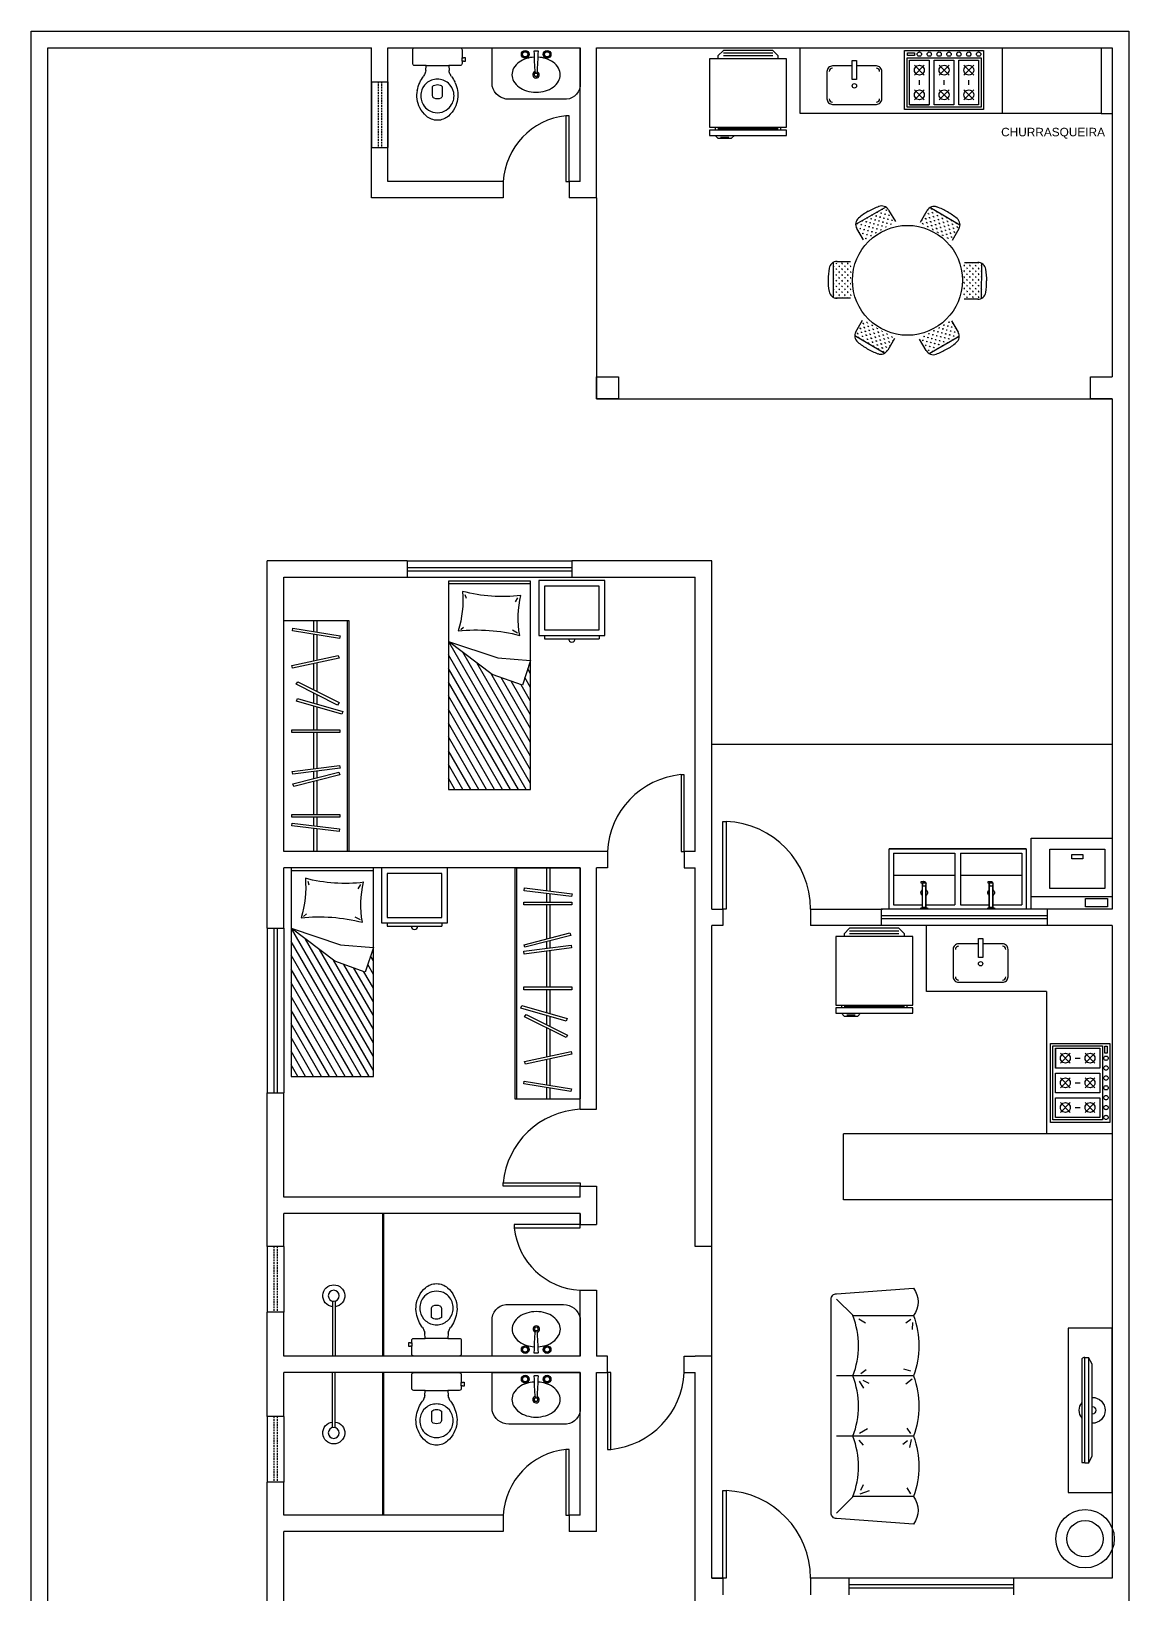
# Model space of a CAD drawing. Header units: metres. Extents: x 5374 to 19439, y 1840 to 7214.
# Drawn here: x 18439 to 19439, y 5789 to 7214 of the extents above; entities that cross this region are included whole.
import ezdxf

# ---------------------------------------------------------------- set-up
doc = ezdxf.new("R2010")
doc.units = ezdxf.units.M
doc.linetypes.add('HIDDEN2', pattern=[4.7625, 3.175, -1.5875])
for name, color, linetype in [('01', 1, 'Continuous'), ('02', 2, 'Continuous'), ('03', 3, 'Continuous'), ('05', 5, 'Continuous'), ('06', 6, 'Continuous'), ('Block1', 1, 'Continuous'), ('Block2', 2, 'Continuous')]:
    doc.layers.add(name, color=color, linetype=linetype)
doc.styles.get("Standard").update_dxf_attribs({"font": 'arial.ttf'})

# ---------------------------------------------------------------- blocks, each defined once
blk = doc.blocks.new('Geladeira001')
for p, q in [((-27.5, -8), (-22.5, -3)), ((-27.5, -8), (-27.5, -10.5)), ((22.5, -3), (-22.5, -3)), ((22.5, -5.5), (-22.5, -5.5)), ((22.5, -8), (-22.5, -8)), ((27.5, -8), (22.5, -3)), ((27.5, -10.5), (27.5, -8)), ((-30, -73), (-30, -75.5)), ((-30, -80.5), (-27.5, -83)), ((-27.5, -74.2), (27.5, -74.2)), ((-27.5, -83), (-15, -83)), ((-25, -81.9), (-17.5, -81.9)), ((-15, -83), (-12.5, -80.5)), ((-12.5, -80.5), (-12.5, -80.5)), ((30, -75.5), (30, -73))]:
    blk.add_line(p, q)
for points in [[(-35, -73), (35, -73), (35, -10.5), (-35, -10.5)], [(-35, -80.5), (35, -80.5), (35, -75.5), (-35, -75.5)]]:
    blk.add_lwpolyline(points, close=True)
blk = doc.blocks.new('ertey')
at = {"color": 8, "linetype": 'Continuous'}
blk.add_line((2135.439, 1746.929), (2135.439, 1746.963), dxfattribs=at)
blk.add_lwpolyline([(2135.376, 1746.997), (2135.439, 1746.963), (2134.473, 1746.963), (2134.537, 1746.997)], close=True, dxfattribs=at)
blk.add_lwpolyline([(2134.473, 1746.963), (2134.473, 1746.929), (2135.439, 1746.929, -0.115238), (2135.426, 1746.903), (2134.481, 1746.903), (2134.481, 1746.929)], format="xyb", dxfattribs=at)
at = {"color": 8}
for radius, start, end in [(0.118, 0, 180), (0.0339, 0, 180), (0.118, 233.1486, 306.8514)]:
    blk.add_arc((2134.956, 1746.997), radius, start, end, dxfattribs=at)
blk = doc.blocks.new('6Bocas003')
for p, q in [((5.5, -37.5), (5.5, 37.5)), ((5.5, 37.5), (55.5, 37.5)), ((55.5, 37.5), (55.5, -37.5)), ((13, 30), (23, 20)), ((13, 20), (23, 30)), ((28, 25), (33, 25)), ((38, 30), (48, 20)), ((38, 20), (48, 30)), ((13, 5), (23, -5)), ((13, -5), (23, 5)), ((28, 0), (33, 0)), ((38, 5), (48, -5)), ((38, -5), (48, 5)), ((13, -20), (23, -30)), ((13, -30), (23, -20)), ((28, -25), (33, -25)), ((38, -20), (48, -30)), ((38, -30), (48, -20)), ((55.5, -37.5), (5.5, -37.5))]:
    blk.add_line(p, q)
for points in [[(3, -40), (3, 40), (63, 40), (63, -40), (3, -40)], [(8, 15), (8, 35), (53, 35), (53, 15)], [(8, 15), (8, 35), (53, 35), (53, 15), (8, 15)], [(8, 35), (8, 15), (8, 15), (8, 35), (8, 35)], [(57.9, 30.1), (57.9, 37.1), (60.4, 37.1), (60.4, 30.1), (57.9, 30.1)], [(18, 30), (19.3, 29.8), (20.5, 29.3), (21.5, 28.5), (22.3, 27.5), (22.8, 26.3), (23, 25), (22.8, 23.7), (22.3, 22.5), (21.5, 21.5), (20.5, 20.7), (19.3, 20.2), (18, 20), (16.7, 20.2), (15.5, 20.7), (14.5, 21.5), (13.7, 22.5), (13.2, 23.7), (13, 25), (13.2, 26.3), (13.7, 27.5), (14.5, 28.5), (15.5, 29.3), (16.7, 29.8), (18, 30)], [(43, 30), (44.3, 29.8), (45.5, 29.3), (46.5, 28.5), (47.3, 27.5), (47.8, 26.3), (48, 25), (47.8, 23.7), (47.3, 22.5), (46.5, 21.5), (45.5, 20.7), (44.3, 20.2), (43, 20), (41.7, 20.2), (40.5, 20.7), (39.5, 21.5), (38.7, 22.5), (38.2, 23.7), (38, 25), (38.2, 26.3), (38.7, 27.5), (39.5, 28.5), (40.5, 29.3), (41.7, 29.8), (43, 30)], [(59.2, 27.2), (59.8, 27.1), (60.3, 26.9), (60.7, 26.6), (61.1, 26.1), (61.3, 25.6), (61.4, 25), (61.3, 24.4), (61.1, 23.9), (60.7, 23.4), (60.3, 23.1), (59.8, 22.9), (59.2, 22.8), (58.6, 22.9), (58.1, 23.1), (57.6, 23.4), (57.3, 23.9), (57.1, 24.4), (57, 25), (57.1, 25.6), (57.3, 26.1), (57.6, 26.6), (58.1, 26.9), (58.6, 27.1), (59.2, 27.2)], [(59.2, 17.2), (59.8, 17.1), (60.3, 16.9), (60.7, 16.6), (61.1, 16.1), (61.3, 15.6), (61.4, 15), (61.3, 14.4), (61.1, 13.9), (60.7, 13.4), (60.3, 13.1), (59.8, 12.9), (59.2, 12.8), (58.6, 12.9), (58.1, 13.1), (57.6, 13.4), (57.3, 13.9), (57.1, 14.4), (57, 15), (57.1, 15.6), (57.3, 16.1), (57.6, 16.6), (58.1, 16.9), (58.6, 17.1), (59.2, 17.2)], [(8, -10), (8, 10)], [(8, -10), (8, 10), (53, 10), (53, -10), (8, -10)], [(18, 5), (19.3, 4.8), (20.5, 4.3), (21.5, 3.5), (22.3, 2.5), (22.8, 1.3), (23, 0), (22.8, -1.3), (22.3, -2.5), (21.5, -3.5), (20.5, -4.3), (19.3, -4.8), (18, -5), (16.7, -4.8), (15.5, -4.3), (14.5, -3.5), (13.7, -2.5), (13.2, -1.3), (13, 0), (13.2, 1.3), (13.7, 2.5), (14.5, 3.5), (15.5, 4.3), (16.7, 4.8), (18, 5)], [(43, 5), (44.3, 4.8), (45.5, 4.3), (46.5, 3.5), (47.3, 2.5), (47.8, 1.3), (48, 0), (47.8, -1.3), (47.3, -2.5), (46.5, -3.5), (45.5, -4.3), (44.3, -4.8), (43, -5), (41.7, -4.8), (40.5, -4.3), (39.5, -3.5), (38.7, -2.5), (38.2, -1.3), (38, 0), (38.2, 1.3), (38.7, 2.5), (39.5, 3.5), (40.5, 4.3), (41.7, 4.8), (43, 5)], [(53, 10), (53, -10)], [(59.2, 7.2), (59.8, 7.1), (60.3, 6.9), (60.7, 6.6), (61.1, 6.1), (61.3, 5.6), (61.4, 5), (61.3, 4.4), (61.1, 3.9), (60.7, 3.4), (60.3, 3.1), (59.8, 2.9), (59.2, 2.8), (58.6, 2.9), (58.1, 3.1), (57.6, 3.4), (57.3, 3.9), (57.1, 4.4), (57, 5), (57.1, 5.6), (57.3, 6.1), (57.6, 6.6), (58.1, 6.9), (58.6, 7.1), (59.2, 7.2)], [(53, -15), (53, -35), (8, -35)], [(8, -35), (8, -15), (53, -15), (53, -35), (8, -35)], [(8, -35), (8, -15)], [(59.2, -2.8), (59.8, -2.9), (60.3, -3.1), (60.7, -3.4), (61.1, -3.9), (61.3, -4.4), (61.4, -5), (61.3, -5.6), (61.1, -6.1), (60.7, -6.6), (60.3, -6.9), (59.8, -7.1), (59.2, -7.2), (58.6, -7.1), (58.1, -6.9), (57.6, -6.6), (57.3, -6.1), (57.1, -5.6), (57, -5), (57.1, -4.4), (57.3, -3.9), (57.6, -3.4), (58.1, -3.1), (58.6, -2.9), (59.2, -2.8)], [(59.2, -12.8), (59.8, -12.9), (60.3, -13.1), (60.7, -13.4), (61.1, -13.9), (61.3, -14.4), (61.4, -15), (61.3, -15.6), (61.1, -16.1), (60.7, -16.6), (60.3, -16.9), (59.8, -17.1), (59.2, -17.2), (58.6, -17.1), (58.1, -16.9), (57.6, -16.6), (57.3, -16.1), (57.1, -15.6), (57, -15), (57.1, -14.4), (57.3, -13.9), (57.6, -13.4), (58.1, -13.1), (58.6, -12.9), (59.2, -12.8)], [(18, -20), (19.3, -20.2), (20.5, -20.7), (21.5, -21.5), (22.3, -22.5), (22.8, -23.7), (23, -25), (22.8, -26.3), (22.3, -27.5), (21.5, -28.5), (20.5, -29.3), (19.3, -29.8), (18, -30), (16.7, -29.8), (15.5, -29.3), (14.5, -28.5), (13.7, -27.5), (13.2, -26.3), (13, -25), (13.2, -23.7), (13.7, -22.5), (14.5, -21.5), (15.5, -20.7), (16.7, -20.2), (18, -20)], [(43, -20), (44.3, -20.2), (45.5, -20.7), (46.5, -21.5), (47.3, -22.5), (47.8, -23.7), (48, -25), (47.8, -26.3), (47.3, -27.5), (46.5, -28.5), (45.5, -29.3), (44.3, -29.8), (43, -30), (41.7, -29.8), (40.5, -29.3), (39.5, -28.5), (38.7, -27.5), (38.2, -26.3), (38, -25), (38.2, -23.7), (38.7, -22.5), (39.5, -21.5), (40.5, -20.7), (41.7, -20.2), (43, -20)], [(59.2, -22.8), (59.8, -22.9), (60.3, -23.1), (60.7, -23.4), (61.1, -23.9), (61.3, -24.4), (61.4, -25), (61.3, -25.6), (61.1, -26.1), (60.7, -26.6), (60.3, -26.9), (59.8, -27.1), (59.2, -27.2), (58.6, -27.1), (58.1, -26.9), (57.6, -26.6), (57.3, -26.1), (57.1, -25.6), (57, -25), (57.1, -24.4), (57.3, -23.9), (57.6, -23.4), (58.1, -23.1), (58.6, -22.9), (59.2, -22.8)], [(59.2, -32.8), (59.8, -32.9), (60.3, -33.1), (60.7, -33.4), (61.1, -33.9), (61.3, -34.4), (61.4, -35), (61.3, -35.6), (61.1, -36.1), (60.7, -36.6), (60.3, -36.9), (59.8, -37.1), (59.2, -37.2), (58.6, -37.1), (58.1, -36.9), (57.6, -36.6), (57.3, -36.1), (57.1, -35.6), (57, -35), (57.1, -34.4), (57.3, -33.9), (57.6, -33.4), (58.1, -33.1), (58.6, -32.9), (59.2, -32.8)]]:
    blk.add_lwpolyline(points)
blk = doc.blocks.new('Pia005')
blk.add_lwpolyline([(2, 8), (20, 8, 0.414214), (25, 13), (25, 38, 0.414214), (20, 43), (-20, 43, 0.414214), (-25, 38), (-25, 13, 0.414214), (-20, 8), (-2, 8)], format="xyb")
blk.add_lwpolyline([(-2, 20.4), (2, 20.4), (2, 3), (-2, 3)], close=True)
blk.add_circle((0, 26.1), 1.98)
for centre, start, end in [((-20, 38), 90, 180), ((20, 38), 0, 90), ((-20, 13), 180, 270), ((20, 13), 270, 360)]:
    blk.add_arc(centre, 3, start, end)
blk = doc.blocks.new('Solt002')
for p, q in [((-37.5, -5.5), (37.5, -5.5)), ((-25.6, -18.1), (-23.3, -22)), ((22.4, -15.1), (21.2, -18.4)), ((-25.6, -50.3), (-20.9, -47.7)), ((26.1, -47.1), (23.6, -44.9)), ((-37.5, -187.5), (37.1, -58.3)), ((-37.5, -175), (24.3, -67.9)), ((-33.5, -193), (37.5, -70.1)), ((37.5, -58), (-7.5, -73)), ((-2.5, -88), (37.5, -58)), ((-7.5, -73), (-37.5, -75.5)), ((-37.5, -75.5), (-30, -98)), ((-37.5, -162.5), (11.6, -77.4)), ((-37.5, -87.5), (-35, -83.1)), ((-26.3, -193), (37.5, -82.6)), ((-37.5, -150), (-1.1, -87)), ((-37.5, -137.5), (-10.6, -91)), ((-37.5, -100), (-32.3, -91)), ((-37.5, -125), (-19.8, -94.3)), ((-37.5, -112.5), (-28.9, -97.6)), ((-30, -98), (-2.5, -88)), ((-19, -193), (37.5, -95.1)), ((-11.8, -193), (37.5, -107.6)), ((-4.6, -193), (37.5, -120.1)), ((2.6, -193), (37.5, -132.6)), ((9.8, -193), (37.5, -145.1)), ((17, -193), (37.5, -157.6)), ((24.3, -193), (37.5, -170.1)), ((31.5, -193), (37.5, -182.6))]:
    blk.add_line(p, q)
blk.add_lwpolyline([(-37.5, -3), (37.5, -3), (37.5, -193), (-37.5, -193)], close=True)
for centre, radius, start, end in [((-11.4, 121.9), 139, 262.8713, 284.9673), ((122.8, -19.7), 98.6, 175.7601, 196.9065), ((-114.1, -36.9), 88, 349.8034, 13.737), ((12.1, -208), 160.5, 84.1554, 104.3055)]:
    blk.add_arc(centre, radius, start, end)
blk = doc.blocks.new('Criado006')
for p, q in [((-30, 53), (-30, 3)), ((30, 53), (-30, 53)), ((-25, 53), (-25, 56)), ((25, 56), (-25, 56)), ((25, 48), (-25, 48)), ((-25, 48), (-25, 8)), ((25, 53), (25, 56)), ((25, 8), (25, 48)), ((30, 3), (30, 53)), ((-30, 3), (30, 3)), ((-25, 8), (25, 8))]:
    blk.add_line(p, q)
blk.add_arc((0, 56), 3, 0, 180)
blk = doc.blocks.new('Lavatorio008')
blk.add_lwpolyline([(-1.9, -8.6, 0.05843), (-8.8, -9.8, 0.084248), (-15.6, -13.2, 0.106469), (-20.5, -18.7, 0.130159), (-22.1, -24.6, 0.130159), (-20.5, -30.4, 0.106469), (-15.6, -35.9, 0.084248), (-8.8, -39.3, 0.073281), (-0.1, -40.6, 0.073281), (8.6, -39.3, 0.084248), (15.5, -35.9, 0.106469), (20.4, -30.4, 0.130159), (21.9, -24.6, 0.130159), (20.4, -18.7, 0.106469), (15.5, -13.2, 0.084248), (8.6, -9.8, 0.057106), (1.9, -8.6)], format="xyb")
blk.add_lwpolyline([(-1, -22.8, 0.389688), (-0.8, -23), (0, -23), (0.8, -23, 0.389688), (1, -22.8, 0.017234), (2, -3.2, 0.418769), (1.8, -3), (0, -3), (-1.8, -3, 0.418769), (-2, -3.2, 0.017234)], format="xyb", close=True)
for centre, radius in [((-10, -6), 3.5), ((-10, -6), 2.5), ((-10, -6), 2.4), ((10, -6), 3.5), ((10, -6), 2.5), ((10, -6), 2.4)]:
    blk.add_circle(centre, radius)
for radius, start, end in [(3, 109.9848, 66.8451), (1.75, 116.7599, 62.2389)]:
    blk.add_arc((-0.1, -24.6), radius, start, end)
blk = doc.blocks.new('Vaso003c')
for p, q in [((3, 20.7), (3, -20.7)), ((12.1, 22.5), (4.8, 22.5)), ((15.1, 22.5), (12.1, 22.5)), ((17.4, 22.5), (15.1, 22.5)), ((19.2, 10.3), (19.2, 20.7)), ((23.8, 10.6), (19.2, 10.3)), ((19.2, -20.7), (19.2, -10.3)), ((19.2, -10.3), (23.8, -10.6)), ((4.8, -22.5), (12.1, -22.5)), ((12.1, -23.7), (11.8, -23.7)), ((11.8, -23.7), (11.8, -25.2)), ((11.8, -25.2), (13.6, -25.2)), ((12.1, -22.5), (12.1, -23.7)), ((13.6, -25.2), (15.4, -25.2)), ((15.1, -23.7), (15.1, -22.5)), ((15.1, -22.5), (17.4, -22.5)), ((15.4, -23.7), (15.1, -23.7)), ((15.4, -25.2), (15.4, -23.7))]:
    blk.add_line(p, q)
for points in [[(31.6, 0, -0.18052), (35.3, 10, -0.167158), (43.8, 14.9, -0.1), (49.8, 14.9, -0.096291), (54.8, 13, -0.13332), (59.8, 8.1, -0.150886), (62.2, 0, -0.150886), (59.8, -8.1, -0.13332), (54.8, -13, -0.096291), (49.8, -14.9, -0.1), (43.8, -14.9, -0.167158), (35.3, -10, -0.18052)], [(49, 3, 0.276984), (46.8, 4.4), (38.3, 4.4, 0.393258), (38.3, -4.5), (46.8, -4.5, 0.276984), (49, -3, 0.2)]]:
    blk.add_lwpolyline(points, format="xyb", close=True)
for points in [[(19.2, 10.3), (19.2, 0), (19.2, -10.3)], [(15.1, -22.5), (12.1, -22.5)]]:
    blk.add_lwpolyline(points)
for centre, radius, start, end in [((4.8, 20.7), 1.79, 89.5929, 180.3396), ((17.4, 20.7), 1.82, 0.5732, 92.5231), ((45.6, -8.5), 26.9, 113.7212, 127.9102), ((46.4, -8.5), 27.2, 99.682, 115.2124), ((46.4, -4.6), 23.3, 81.5468, 101.3173), ((46.4, -6.1), 24.8, 62.5846, 82.0561), ((46.7, -5.9), 24.5, 40.581, 63.0371), ((20.1, 31.8), 21.5, 279.9541, 285.4067), ((20.9, 25.4), 15.1, 288.9102, 302.8225), ((53.9, 0), 15.2, 0.1765, 41.4371), ((20.1, -31.8), 21.5, 74.5933, 80.0459), ((20.9, -25.4), 15.1, 57.1775, 71.0898), ((45.6, 8.5), 26.9, 232.0898, 246.2788), ((46.7, 5.9), 24.5, 296.9629, 319.419), ((53.9, 0), 15.2, 318.5629, 359.8235), ((4.8, -20.7), 1.79, 179.6604, 270.4071), ((17.4, -20.7), 1.82, 267.4769, 359.4268), ((46.4, 8.5), 27.2, 244.7876, 260.318), ((46.4, 4.6), 23.3, 258.6827, 278.4532), ((46.4, 6.1), 24.8, 277.9439, 297.4154)]:
    blk.add_arc(centre, radius, start, end)
blk = doc.blocks.new('Armario015')
for p, q in [((125, 59.5), (-119.6, 59.5)), ((-119.6, 0), (-119.6, 59.5)), ((125, 0), (125, 59.5)), ((-108.3, 32), (-119.6, 32)), ((-107.7, 29), (-119.6, 29)), ((-107.7, 29), (-119.6, 29)), ((-77.3, 32), (-105.3, 32)), ((-77.3, 32), (-105.3, 32)), ((-78, 29), (-104.7, 29)), ((-78, 29), (-104.7, 29)), ((-44.6, 29), (-75, 29)), ((-46.3, 32), (-74.2, 32)), ((-32.3, 32), (-42.9, 32)), ((-31.3, 29), (-41.1, 29)), ((-4.1, 32), (-29.2, 32)), ((-4.1, 29), (-28.2, 29)), ((37.3, 32), (-1.1, 32)), ((36.9, 29), (-1.1, 29)), ((46.7, 29), (39.8, 29)), ((47.6, 32), (40.3, 32)), ((85.8, 29), (49.8, 29)), ((85.8, 32), (50.7, 32)), ((97.6, 32), (88.7, 32)), ((98, 29), (88.7, 29)), ((125, 32), (100.6, 32)), ((125, 29), (101, 29)), ((125, 1.5), (-119.6, 1.5)), ((125, 0), (-119.6, 0))]:
    blk.add_line(p, q)
for points in [[(-103.8, 8.2), (-100.9, 8.7), (-109, 51.6), (-111.9, 51.1)], [(-82.8, 9.8), (-80, 9), (-69.4, 51.4), (-72.3, 52.1)], [(-32.9, 9), (-30.3, 10.5), (-52.3, 48.1), (-54.8, 46.7)], [(-23.5, 5.6), (-20.7, 6.5), (-34.5, 47.9), (-37.3, 46.9)], [(-4.1, 8.3), (-1.1, 8.3), (-1.1, 52), (-4.1, 52)], [(33.8, 8.6), (36.8, 8.2), (43.1, 51.3), (40.2, 51.7)], [(40.9, 9.3), (43.7, 8.5), (56.2, 50.3), (53.4, 51.1)], [(85.8, 8.3), (88.7, 8.3), (88.7, 52), (85.8, 52)], [(100.9, 8.6), (103.8, 9), (97.7, 52.2), (94.8, 51.8)]]:
    blk.add_lwpolyline(points, close=True)
blk = doc.blocks.new('Chuveiro003')
for p, q in [((50.2, 1.2), (0, 1.2)), ((50.2, -1.2), (0, -1.2))]:
    blk.add_line(p, q)
blk.add_circle((55, 0), 5)
blk.add_arc((55, 0), 10, 187.1808, 172.8192)
blk = doc.blocks.new('Tanque004c')
for p, q in [((4, 32.2), (4, 58.5)), ((51, 58.5), (4, 58.5)), ((31, 2.5), (31, 58.5)), ((51, 2.5), (51, 58.5)), ((0, 34.2), (0.5, 34.2)), ((0, 34.2), (0, 26.8)), ((0.5, 34.2), (0.5, 26.8)), ((1.3, 32.2), (23.7, 32.2)), ((1.3, 28.8), (23.7, 28.8)), ((1.5, 32), (21, 32)), ((1.5, 32), (1.5, 29)), ((1.5, 29), (21, 29)), ((4, 2.5), (4, 28.8)), ((21, 31.8), (21, 29.2)), ((21.2, 32), (23.8, 32.2)), ((23.8, 28.8), (21.2, 29)), ((24, 27.4), (23.5, 28.8)), ((23.9, 29), (23.9, 32)), ((25, 31.2), (23.9, 31.7)), ((25.1, 29.7), (23.9, 29.3)), ((24.9, 29.7), (25, 27.4)), ((0, 26.8), (0.5, 26.8)), ((25, 27.4), (24, 27.4)), ((51, 2.5), (4, 2.5)), ((4, -28.8), (4, -2.5)), ((51, -2.5), (4, -2.5)), ((31, -58.5), (31, -2.5)), ((51, -58.5), (51, -2.5)), ((0, -26.8), (0.5, -26.8)), ((0, -26.8), (0, -34.2)), ((0.5, -26.8), (0.5, -34.2)), ((0, -30), (0, -33.6)), ((0, -34.2), (0.5, -34.2)), ((1.3, -28.8), (23.7, -28.8)), ((1.3, -32.2), (23.7, -32.2)), ((1.5, -29), (1.5, -32)), ((1.5, -29), (21, -29)), ((1.5, -32), (21, -32)), ((4, -58.5), (4, -32.2)), ((21, -29.2), (21, -31.8)), ((21.2, -29), (23.8, -28.8)), ((23.8, -32.2), (21.2, -32)), ((24, -33.6), (23.5, -32.2)), ((23.9, -32), (23.9, -29)), ((25, -29.8), (23.9, -29.3)), ((25.1, -31.3), (23.9, -31.7)), ((25, -33.6), (24, -33.6)), ((24.9, -31.3), (25, -33.6)), ((51, -58.5), (4, -58.5))]:
    blk.add_line(p, q)
blk.add_lwpolyline([(55, 62.5), (55, -62.5), (55, 62.5), (0, 62.5), (0, -62.5), (55, -62.5)])
for points in [[(25.1, 29.7, 0.236739), (25.1, 29.8, 0.08552), (25.2, 30, 0.043127), (25.3, 30.2, 0.031837), (25.3, 30.5, 0.031837), (25.3, 30.8, 0.043127), (25.2, 31, 0.08552), (25.1, 31.2, 0.236739), (25.1, 31.2, 0.159785), (25, 31.2, 0.08552)], [(25, 29.8, 0.077146), (25.1, 29.7, 0.236739)], [(25.1, -31.3, 0.236739), (25.1, -31.2, 0.08552), (25.2, -31, 0.043127), (25.3, -30.8, 0.031837), (25.3, -30.5, 0.031837), (25.3, -30.2, 0.043127), (25.2, -30, 0.08552), (25.1, -29.8, 0.236739), (25.1, -29.8, 0.159785), (25, -29.8, 0.08552)], [(25, -31.2, 0.077146), (25.1, -31.3, 0.236739)]]:
    blk.add_lwpolyline(points, format="xyb")
for centre, radius, start, end in [((4.4, 34.6), 3.95, 185.7962, 222.1288), ((4.4, 26.4), 3.95, 137.8774, 174.1976), ((15, 30.5), 3, 35.2164, 144.7836), ((15, 30.5), 3, 215.2164, 324.7836), ((21.2, 31.8), 0.2, 94.4781, 180), ((21.2, 29.2), 0.2, 180, 265.5219), ((23.7, 32), 0.2, 0, 90), ((23.7, 29), 0.2, 270, 360), ((4.4, -26.4), 3.95, 185.7962, 222.1288), ((15, -30.5), 3, 35.2164, 144.7836), ((4.4, -34.6), 3.95, 137.8774, 174.1976), ((15, -30.5), 3, 215.2164, 324.7836), ((21.2, -29.2), 0.2, 94.4781, 180), ((21.2, -31.8), 0.2, 180, 265.5219), ((23.7, -29), 0.2, 0, 90), ((23.7, -32), 0.2, 270, 360)]:
    blk.add_arc(centre, radius, start, end)
blk = doc.blocks.new('MaqSec002')
blk.add_line((-36.9, 14.3), (36.9, 14.3))
for points in [[(-36.9, 3), (36.9, 3), (36.9, 67.8), (-36.9, 67.8)], [(20, 57.6), (-30, 57.6), (-30, 21.8), (20, 21.8)], [(0, 52.7), (-10, 52.7), (-10, 48.7), (0, 48.7)], [(-12.5, 12.6), (-32.5, 12.6), (-32.5, 5.1), (-12.5, 5.1)]]:
    blk.add_lwpolyline(points, close=True)
blk = doc.blocks.new('*X71')
at = {"color": 0}
for p, q in [((-16.97, 161.22), (-16.71, 161.49)), ((-15.56, 162.63), (-15.82, 162.9)), ((-15.56, 162.63), (-15.56, 163.01)), ((-15.56, 162.63), (-15.29, 162.9)), ((-14.14, 161.22), (-14.41, 161.49)), ((-14.14, 161.22), (-14.14, 161.6)), ((-14.14, 161.22), (-13.88, 161.49)), ((-12.73, 162.63), (-12.99, 162.9)), ((-12.73, 162.63), (-12.73, 163.01)), ((-12.73, 162.63), (-12.46, 162.9)), ((-11.31, 161.22), (-11.58, 161.49)), ((-11.31, 161.22), (-11.31, 161.6)), ((-11.31, 161.22), (-11.05, 161.49)), ((-9.9, 162.63), (-10.16, 162.9)), ((-9.9, 162.63), (-9.9, 163.01)), ((-9.9, 162.63), (-9.63, 162.9)), ((-8.49, 161.22), (-8.75, 161.49)), ((-8.49, 161.22), (-8.49, 161.6)), ((-8.49, 161.22), (-8.22, 161.49)), ((-7.07, 162.63), (-7.34, 162.9)), ((-7.07, 162.63), (-7.07, 163.01)), ((-7.07, 162.63), (-6.81, 162.9)), ((-5.66, 161.22), (-5.92, 161.49)), ((-5.66, 161.22), (-5.66, 161.6)), ((-5.66, 161.22), (-5.39, 161.49)), ((-4.24, 162.63), (-4.51, 162.9)), ((-4.24, 162.63), (-4.24, 163.01)), ((-4.24, 162.63), (-3.98, 162.9)), ((-2.83, 161.22), (-3.09, 161.49)), ((-2.83, 161.22), (-2.83, 161.6)), ((-2.83, 161.22), (-2.56, 161.49)), ((-1.41, 162.63), (-1.68, 162.9)), ((-1.41, 162.63), (-1.41, 163.01)), ((-1.41, 162.63), (-1.15, 162.9)), ((0, 161.22), (-0.27, 161.49)), ((0, 161.22), (0, 161.6)), ((0, 161.22), (0.27, 161.49)), ((-16.97, 158.39), (-16.99, 158.41)), ((-16.97, 155.56), (-16.99, 155.58)), ((-16.97, 161.22), (-16.98, 161.23)), ((-16.97, 161.22), (-16.97, 161.35)), ((-16.97, 158.39), (-16.97, 158.77)), ((-16.97, 158.39), (-16.71, 158.66)), ((-16.97, 155.56), (-16.97, 155.94)), ((-16.97, 155.56), (-16.71, 155.83)), ((-15.56, 159.81), (-15.82, 160.07)), ((-15.56, 156.98), (-15.82, 157.24)), ((-15.6, 154.2), (-15.82, 154.41)), ((-15.56, 159.81), (-15.56, 160.18)), ((-15.56, 159.81), (-15.29, 160.07)), ((-15.56, 156.98), (-15.56, 157.35)), ((-15.56, 156.98), (-15.29, 157.24)), ((-15.56, 154.2), (-15.56, 154.52)), ((-15.51, 154.2), (-15.29, 154.41)), ((-14.14, 158.39), (-14.41, 158.66)), ((-14.14, 155.56), (-14.41, 155.83)), ((-14.14, 158.39), (-14.14, 158.77)), ((-14.14, 158.39), (-13.88, 158.66)), ((-14.14, 155.56), (-14.14, 155.94)), ((-14.14, 155.56), (-13.88, 155.83)), ((-12.73, 159.81), (-12.99, 160.07)), ((-12.73, 156.98), (-12.99, 157.24)), ((-12.78, 154.2), (-12.99, 154.41)), ((-12.73, 159.81), (-12.73, 160.18)), ((-12.73, 159.81), (-12.46, 160.07)), ((-12.73, 156.98), (-12.73, 157.35)), ((-12.73, 156.98), (-12.46, 157.24)), ((-12.73, 154.2), (-12.73, 154.52)), ((-12.68, 154.2), (-12.46, 154.41)), ((-11.31, 158.39), (-11.58, 158.66)), ((-11.31, 155.56), (-11.58, 155.83)), ((-11.31, 158.39), (-11.31, 158.77)), ((-11.31, 158.39), (-11.05, 158.66)), ((-11.31, 155.56), (-11.31, 155.94)), ((-11.31, 155.56), (-11.05, 155.83)), ((-9.9, 159.81), (-10.16, 160.07)), ((-9.9, 156.98), (-10.16, 157.24)), ((-9.95, 154.2), (-10.16, 154.41)), ((-9.9, 159.81), (-9.9, 160.18)), ((-9.9, 159.81), (-9.63, 160.07)), ((-9.9, 156.98), (-9.9, 157.35)), ((-9.9, 156.98), (-9.63, 157.24)), ((-9.9, 154.2), (-9.9, 154.52)), ((-9.85, 154.2), (-9.63, 154.41)), ((-8.49, 158.39), (-8.75, 158.66)), ((-8.49, 155.56), (-8.75, 155.83)), ((-8.49, 158.39), (-8.49, 158.77)), ((-8.49, 158.39), (-8.22, 158.66)), ((-8.49, 155.56), (-8.49, 155.94)), ((-8.49, 155.56), (-8.22, 155.83)), ((-7.07, 159.81), (-7.34, 160.07)), ((-7.07, 156.98), (-7.34, 157.24)), ((-7.12, 154.2), (-7.34, 154.41)), ((-7.07, 159.81), (-7.07, 160.18)), ((-7.07, 159.81), (-6.81, 160.07)), ((-7.07, 156.98), (-7.07, 157.35)), ((-7.07, 156.98), (-6.81, 157.24)), ((-7.07, 154.2), (-7.07, 154.52)), ((-7.02, 154.2), (-6.81, 154.41)), ((-5.66, 158.39), (-5.92, 158.66)), ((-5.66, 155.56), (-5.92, 155.83)), ((-5.66, 158.39), (-5.66, 158.77)), ((-5.66, 158.39), (-5.39, 158.66)), ((-5.66, 155.56), (-5.66, 155.94)), ((-5.66, 155.56), (-5.39, 155.83)), ((-4.24, 159.81), (-4.51, 160.07)), ((-4.24, 156.98), (-4.51, 157.24)), ((-4.29, 154.2), (-4.51, 154.41)), ((-4.24, 159.81), (-4.24, 160.18)), ((-4.24, 159.81), (-3.98, 160.07)), ((-4.24, 156.98), (-4.24, 157.35)), ((-4.24, 156.98), (-3.98, 157.24)), ((-4.24, 154.2), (-4.24, 154.52)), ((-4.19, 154.2), (-3.98, 154.41)), ((-2.83, 158.39), (-3.09, 158.66)), ((-2.83, 155.56), (-3.09, 155.83)), ((-2.83, 158.39), (-2.83, 158.77)), ((-2.83, 158.39), (-2.56, 158.66)), ((-2.83, 155.56), (-2.83, 155.94)), ((-2.83, 155.56), (-2.56, 155.83)), ((-1.41, 159.81), (-1.68, 160.07)), ((-1.41, 156.98), (-1.68, 157.24)), ((-1.46, 154.2), (-1.68, 154.41)), ((-1.41, 159.81), (-1.41, 160.18)), ((-1.41, 159.81), (-1.15, 160.07)), ((-1.41, 156.98), (-1.41, 157.35)), ((-1.41, 156.98), (-1.15, 157.24)), ((-1.41, 154.2), (-1.41, 154.52)), ((-1.37, 154.2), (-1.15, 154.41)), ((0, 158.39), (-0.27, 158.66)), ((0, 155.56), (-0.27, 155.83)), ((0, 158.39), (0, 158.77)), ((0, 158.39), (0.27, 158.66)), ((0, 155.56), (0, 155.94)), ((0, 155.56), (0.27, 155.83))]:
    blk.add_line(p, q, dxfattribs=at)
blk = doc.blocks.new('Mesa022')
at = {"layer": 'Block2'}
for p, q in [((-19.7, 66.7), (-47.2, 50.9)), ((-17.1, 64.1), (-11, 53.5)), ((11.8, 53.1), (17.9, 63.7)), ((47.9, 50.4), (20.5, 66.3)), ((-40.1, 36.8), (-46.2, 47.3)), ((47, 46.9), (40.8, 36.3)), ((-67.6, 16.3), (-67.7, -15.4)), ((-64.1, 17.2), (-51.8, 17.2)), ((51.9, 16.3), (64.1, 16.3)), ((67.6, -16.3), (67.7, 15.4)), ((-51.9, -16.3), (-64.1, -16.3)), ((64.1, -17.2), (51.8, -17.2)), ((-47, -46.9), (-40.8, -36.3)), ((40.1, -36.8), (46.2, -47.3)), ((-47.9, -50.4), (-20.5, -66.3)), ((-11.8, -53.1), (-17.9, -63.7)), ((17.1, -64.1), (11, -53.5)), ((19.7, -66.7), (47.2, -50.9))]:
    blk.add_line(p, q, dxfattribs=at)
blk.add_circle((0, 0), 50.1, dxfattribs=at)
for centre, radius, start, end in [((-2.9, 6.1), 65.6, 120.0152, 129.3817), ((-3.6, 7.4), 64, 110.6186, 120.0152), ((-23.6, 60.4), 7.42, 29.925, 110.6186), ((24.3, 59.9), 7.42, 69.3817, 149.925), ((3.8, 5.5), 65.6, 60.0152, 69.3817), ((4.6, 6.9), 64, 50.6186, 60.0152), ((-39.8, 51), 7.42, 129.3817, 209.925), ((40.5, 50.6), 7.42, 329.925, 50.6186), ((-64.1, 9.8), 7.42, 89.925, 170.6186), ((64.1, 8.9), 7.42, 9.3817, 89.925), ((-8.2, 0.6), 64, 170.6186, 180.0152), ((-6.7, 0.6), 65.6, 180.0152, 189.3817), ((6.7, -0.6), 65.6, 0.0152, 9.3817), ((-64.1, -8.9), 7.42, 189.3817, 269.925), ((64.1, -9.8), 7.42, 269.925, 350.6186), ((8.2, -0.6), 64, 350.6186, 0.0152), ((-40.5, -50.6), 7.42, 149.925, 230.6186), ((-4.6, -6.9), 64, 230.6186, 240.0152), ((2.9, -6.1), 65.6, 300.0152, 309.3817), ((39.8, -51), 7.42, 309.3817, 29.925), ((-3.8, -5.5), 65.6, 240.0152, 249.3817), ((-24.3, -59.9), 7.42, 249.3817, 329.925), ((23.6, -60.4), 7.42, 209.925, 290.6186), ((3.6, -7.4), 64, 290.6186, 300.0152)]:
    blk.add_arc(centre, radius, start, end, dxfattribs=at)
at = {"layer": 'Block1', "xscale": 1.854150943717857, "yscale": 1.854150943717857, "zscale": 1.854150943717857}
for p, rotation in [((130, -195.5), 29.92499999999992), ((-104.3, -210.4), 329.925), ((234.4, 14.9), 89.92499999999997), ((-234.4, -14.9), 269.925), ((104.3, 210.4), 149.925), ((-130, 195.5), 209.9249999999999)]:
    blk.add_blockref('*X71', p, dxfattribs=dict(at, rotation=rotation))
blk = doc.blocks.new('Sofa002c')
at = {"layer": 'Block1'}
for p, q in [((-81.4, 4.9), (-81.4, 59.9)), ((83.6, 59.9), (83.6, 4.9)), ((-78.7, 53.6), (-75.8, 45.1)), ((-75.4, 52.8), (-70.2, 50.3)), ((-30, 54.8), (-34.5, 50.7)), ((-23.5, 54), (-19.4, 46.7)), ((24, 54.4), (17.5, 50.3)), ((24.8, 51.1), (22, 45.5)), ((30.9, 52.8), (34.5, 47.9)), ((80.8, 54.8), (77.1, 48.7)), ((-30.4, 10.2), (-34, 14.6)), ((-78.7, 7.3), (-73.4, 10.6)), ((-29.2, 6.9), (-36.5, 8.6)), ((-23.9, 7.3), (-19, 10.6)), ((25.6, 6.1), (21.1, 11.8)), ((32.9, 7.3), (34.9, 13.8)), ((77.5, 5.7), (71.1, 6.1)), ((80, 7.3), (76.7, 11.8))]:
    blk.add_line(p, q, dxfattribs=at)
for points in [[(-81.4, 59.9), (-96.4, 74.9)], [(-26.4, 4.9), (-26.4, 74.9)], [(28.6, 4.9), (28.6, 74.9)], [(83.6, 59.9), (98.6, 74.9)]]:
    blk.add_lwpolyline(points, dxfattribs=at)
for centre in [(-53.9, 133.3), (1.1, 133.3), (56.1, 133.3)]:
    blk.add_arc(centre, 78.3, 249.444, 290.556, dxfattribs=at)
at = {"layer": 'Block2'}
blk.add_lwpolyline([(28.6, 4.9, -0.181335), (-26.4, 4.9, -0.181335), (-81.4, 4.9, -0.333333), (-106.4, 4.9), (-101.4, 74.9, -0.414214), (-96.4, 79.9), (98.6, 79.9, -0.414214), (103.6, 74.9), (108.6, 4.9, -0.333333), (83.6, 4.9, -0.181335)], format="xyb", close=True, dxfattribs=at)

msp = doc.modelspace()

# ---------------------------------------------------------------- linework, layer by layer
for p, q in [((18954.3, 7061.9), (18954.3, 6878.8)), ((18954.3, 6878.8), (19424.3, 6878.8)), ((19424.3, 6563.6), (19059.3, 6563.6))]:
    msp.add_line(p, q)
at = {"layer": '01'}
for p, q in [((19140, 7138.8), (19140, 7198.8)), ((18749.3, 7167.9), (18749.3, 7107.9)), ((18749.6, 7167.9), (18764.6, 7167.9)), ((18764.3, 7167.9), (18764.3, 7107.9)), ((19324.3, 7138.8), (19140, 7138.8)), ((19414.3, 7138.8), (19424.3, 7138.8)), ((18749.3, 7107.9), (18764.3, 7107.9)), ((19255, 6338.6), (19255, 6398.6)), ((19364.3, 6338.6), (19255, 6338.6)), ((19364.3, 6338.6), (19364.3, 6208.6)), ((19424.3, 6208.6), (19179.3, 6208.6)), ((19179.3, 6148.6), (19179.3, 6208.6)), ((19424.3, 6148.6), (19179.3, 6148.6)), ((18759.3, 6136.1), (18759.3, 6006.1)), ((18760.3, 6136.1), (18760.3, 6006.1)), ((18654.3, 6106.1), (18654.3, 6046.1)), ((18669.3, 6106.1), (18669.3, 6046.1)), ((18759.3, 5991.1), (18759.3, 5861.1)), ((18760.3, 5991.1), (18760.3, 5861.1)), ((18654.3, 5951.1), (18654.3, 5891.1)), ((18669.3, 5951.1), (18669.3, 5891.1))]:
    msp.add_line(p, q, dxfattribs=at)
at = {"layer": '01', "linetype": 'HIDDEN2', "ltscale": 0.5}
for p, q in [((18755.3, 7167.9), (18755.3, 7107.9)), ((18758.3, 7167.9), (18758.3, 7107.9)), ((18660.3, 6106.1), (18660.3, 6046.1)), ((18663.3, 6106.1), (18663.3, 6046.1)), ((18660.3, 5951.1), (18660.3, 5891.1)), ((18663.3, 5951.1), (18663.3, 5891.1))]:
    msp.add_line(p, q, dxfattribs=at)
at = {"layer": '01'}
for points in [[(18859.3, 7163.8), (18859.3, 7198.8), (18939.3, 7198.8), (18939.3, 7163.8, -0.403194), (18924.3, 7151.8), (18874.3, 7151.8, -0.345425)], [(18939.3, 6041.1), (18939.3, 6006.1), (18859.3, 6006.1), (18859.3, 6041.1, -0.403194), (18874.3, 6053.1), (18924.3, 6053.1, -0.345425)], [(18859.3, 5956.1), (18859.3, 5991.1), (18939.3, 5991.1), (18939.3, 5956.1, -0.403194), (18924.3, 5944.1), (18874.3, 5944.1, -0.345425)]]:
    msp.add_lwpolyline(points, format="xyb", close=True, dxfattribs=at)
msp.add_lwpolyline([(19324.3, 7198.8), (19414.3, 7198.8), (19414.3, 7138.8), (19324.3, 7138.8), (19324.3, 7198.8)], dxfattribs=at)
msp.add_lwpolyline([(19424.3, 5881.7), (19424.3, 6031.7), (19384.2, 6031.7), (19384.2, 5881.7)], close=True, dxfattribs=at)
for radius in [26.6, 16.6]:
    msp.add_circle((19399.5, 5839.6), radius, dxfattribs=at)
for centre, radius, start, end in [((18933.3, 7073.1), 64.1, 96.2896, 176.648), ((19038.2, 6462.4), 74.1, 95.4105, 177.0984), ((19069.2, 6413.5), 80.1, 0.0304, 87.7802), ((19069.2, 6413.5), 80.1, 0.0304, 87.7802), ((18943, 6157.1), 74.1, 92.9016, 174.5895), ((18943, 6130.1), 64.1, 186.2896, 266.648), ((18960.3, 5994.9), 74.1, 275.4105, 357.0984), ((18933.3, 5857.4), 64.1, 96.2896, 176.648), ((19069.2, 5803.5), 80.1, 0.0304, 87.7802), ((19069.2, 5803.5), 80.1, 0.0304, 87.7802)]:
    msp.add_arc(centre, radius, start, end, dxfattribs=at)
at = {"layer": '02'}
for p, q in [((18781.8, 6731.1), (18931.8, 6731.1)), ((18781.8, 6716.1), (18931.8, 6716.1)), ((19149.3, 6413.6), (19149.3, 6398.6)), ((19364.8, 6413.6), (19213.7, 6413.6)), ((18654.3, 6396.1), (18654.3, 6246.1)), ((18669.3, 6396.1), (18669.3, 6246.1)), ((19364.8, 6398.6), (19213.7, 6398.6)), ((19334.3, 5803.6), (19184.3, 5803.6))]:
    msp.add_line(p, q, dxfattribs=at)
for points in [[(18929.3, 7076.9), (18929.3, 7136.9), (18926.3, 7136.9), (18926.3, 7076.9)], [(19034.3, 6466.1), (19034.3, 6536.1), (19031.3, 6536.1), (19031.3, 6466.1)], [(19069.3, 6413.6), (19069.3, 6493.6), (19072.3, 6493.6), (19072.3, 6413.6)], [(18939.3, 6161.1), (18869.3, 6161.1), (18869.3, 6164.1), (18939.3, 6164.1)], [(18939.3, 6126.1), (18879.3, 6126.1), (18879.3, 6123.1), (18939.3, 6123.1)], [(18964.3, 5991.1), (18964.3, 5921.1), (18967.3, 5921.1), (18967.3, 5991.1)], [(18929.3, 5861.1), (18929.3, 5921.1), (18926.3, 5921.1), (18926.3, 5861.1)], [(19069.3, 5803.6), (19069.3, 5883.6), (19072.3, 5883.6), (19072.3, 5803.6)]]:
    msp.add_lwpolyline(points, close=True, dxfattribs=at)
at = {"layer": '03'}
for p, q in [((18781.8, 6725.1), (18931.8, 6725.1)), ((18781.8, 6722.1), (18931.8, 6722.1)), ((19364.8, 6407.6), (19213.7, 6407.6)), ((19364.8, 6404.6), (19213.7, 6404.6)), ((18660.3, 6396.1), (18660.3, 6246.1)), ((18663.3, 6396.1), (18663.3, 6246.1)), ((19334.3, 5797.6), (19184.3, 5797.6)), ((19334.3, 5794.6), (19184.3, 5794.6))]:
    msp.add_line(p, q, dxfattribs=at)
at = {"layer": '05'}
msp.add_line((19059.3, 6006.1), (19059.3, 6106.1), dxfattribs=at)
at = {"layer": '06'}
for p, q in [((18439.3, 4831.1), (18439.3, 7213.8)), ((18439.3, 7213.8), (19439.3, 7213.8)), ((19439.3, 7213.8), (19439.3, 4831.1)), ((18454.3, 4846.1), (18454.3, 7198.8)), ((18454.3, 7198.8), (18749.3, 7198.8)), ((18749.3, 7061.9), (18749.3, 7198.8)), ((18764.3, 7076.9), (18764.3, 7198.8)), ((18764.3, 7198.8), (18939.3, 7198.8)), ((18939.3, 7076.9), (18939.3, 7198.8)), ((18954.3, 7061.9), (18954.3, 7198.8)), ((18954.3, 7198.8), (19424.3, 7198.8)), ((19424.3, 7198.8), (19424.3, 6898.8)), ((18869.3, 7076.9), (18764.3, 7076.9)), ((18869.3, 7076.9), (18869.3, 7061.9)), ((18939.3, 7076.9), (18929.3, 7076.9)), ((18929.3, 7076.9), (18929.3, 7061.9)), ((18869.3, 7061.9), (18749.3, 7061.9)), ((18954.3, 7061.9), (18929.3, 7061.9)), ((19424.3, 6878.8), (19424.3, 6413.6)), ((18654.3, 6396.1), (18654.3, 6731.1)), ((18781.8, 6731.1), (18654.3, 6731.1)), ((18781.8, 6731.1), (18781.8, 6716.1)), ((19059.3, 6731.1), (18931.8, 6731.1)), ((18931.8, 6731.1), (18931.8, 6716.1)), ((19059.3, 6566.1), (19059.3, 6731.1)), ((18669.3, 6466.1), (18669.3, 6716.1)), ((18669.3, 6716.1), (18781.8, 6716.1)), ((18931.8, 6716.1), (19044.3, 6716.1)), ((19044.3, 6496.1), (19044.3, 6716.1)), ((19059.3, 6551.1), (19059.3, 6566.1)), ((19059.3, 6536.1), (19059.3, 6551.1)), ((19059.3, 6413.6), (19059.3, 6536.1)), ((19044.3, 6466.1), (19044.3, 6496.1)), ((18964.3, 6466.1), (18669.3, 6466.1)), ((18964.3, 6466.1), (18964.3, 6451.1)), ((19044.3, 6466.1), (19034.3, 6466.1)), ((19034.3, 6466.1), (19034.3, 6451.1)), ((18669.3, 6396.1), (18669.3, 6451.1)), ((18939.3, 6451.1), (18669.3, 6451.1)), ((18939.3, 6231.1), (18939.3, 6451.1)), ((18954.3, 6231.1), (18954.3, 6451.1)), ((18964.3, 6451.1), (18954.3, 6451.1)), ((19034.3, 6451.1), (19044.3, 6451.1)), ((19044.3, 6106.1), (19044.3, 6451.1)), ((19069.3, 6413.6), (19069.3, 6398.6)), ((19149.3, 6413.6), (19149.3, 6398.6)), ((19149.3, 6413.6), (19214.8, 6413.6)), ((19213.7, 6413.6), (19213.7, 6398.6)), ((19424.3, 6413.6), (19364.8, 6413.6)), ((19364.8, 6413.6), (19364.8, 6398.6)), ((18654.3, 6396.1), (18669.3, 6396.1)), ((19069.3, 6398.6), (19059.3, 6398.6)), ((19059.3, 6106.1), (19059.3, 6398.6)), ((19213.7, 6398.6), (19149.3, 6398.6)), ((19424.3, 6398.6), (19364.8, 6398.6)), ((19424.3, 6398.6), (19424.3, 5803.6)), ((18654.3, 6106.1), (18654.3, 6246.1)), ((18654.3, 6246.1), (18669.3, 6246.1)), ((18669.3, 6151.1), (18669.3, 6246.1)), ((18939.3, 6231.1), (18954.3, 6231.1)), ((18939.3, 6151.1), (18939.3, 6161.1)), ((18939.3, 6161.1), (18954.3, 6161.1)), ((18954.3, 6161.1), (18954.3, 6126.1)), ((18939.3, 6151.1), (18669.3, 6151.1)), ((18669.3, 6106.1), (18669.3, 6136.1)), ((18939.3, 6136.1), (18669.3, 6136.1)), ((18939.3, 6136.1), (18939.3, 6126.1)), ((18939.3, 6126.1), (18939.3, 6136.1)), ((18939.3, 6126.1), (18954.3, 6126.1)), ((18669.3, 6106.1), (18654.3, 6106.1)), ((19059.3, 6106.1), (19044.3, 6106.1)), ((18939.3, 6006.1), (18939.3, 6066.1)), ((18939.3, 6066.1), (18954.3, 6066.1)), ((18954.3, 6066.1), (18954.3, 6006.1)), ((18654.3, 5951.1), (18654.3, 6046.1)), ((18669.3, 6046.1), (18654.3, 6046.1)), ((18669.3, 6006.1), (18669.3, 6046.1)), ((18939.3, 6006.1), (18669.3, 6006.1)), ((18964.3, 6006.1), (18954.3, 6006.1)), ((18964.3, 5991.1), (18964.3, 6006.1)), ((19034.3, 5991.1), (19034.3, 6006.1)), ((19034.3, 6006.1), (19044.3, 6006.1)), ((19059.3, 6006.1), (19044.3, 6006.1)), ((19059.3, 5851.1), (19059.3, 6006.1)), ((18669.3, 5951.1), (18669.3, 5991.1)), ((18939.3, 5991.1), (18669.3, 5991.1)), ((18939.3, 5861.1), (18939.3, 5991.1)), ((18954.3, 5846.1), (18954.3, 5991.1)), ((18954.3, 5991.1), (18964.3, 5991.1)), ((19034.3, 5991.1), (19044.3, 5991.1)), ((19044.3, 5526.1), (19044.3, 5991.1)), ((18669.3, 5951.1), (18654.3, 5951.1)), ((18654.3, 5756.1), (18654.3, 5891.1)), ((18669.3, 5891.1), (18654.3, 5891.1)), ((18669.3, 5861.1), (18669.3, 5891.1)), ((18869.3, 5861.1), (18669.3, 5861.1)), ((18869.3, 5861.1), (18869.3, 5846.1)), ((18939.3, 5861.1), (18929.3, 5861.1)), ((18929.3, 5861.1), (18929.3, 5846.1)), ((18669.3, 5756.1), (18669.3, 5846.1)), ((18869.3, 5846.1), (18669.3, 5846.1)), ((18954.3, 5846.1), (18929.3, 5846.1)), ((19059.3, 5803.6), (19059.3, 5851.1)), ((19069.3, 5803.6), (19059.3, 5803.6)), ((19069.3, 5803.6), (19069.3, 5788.6)), ((19184.3, 5803.6), (19149.3, 5803.6)), ((19149.3, 5803.6), (19149.3, 5788.6)), ((19184.3, 5803.6), (19184.3, 5788.6)), ((19424.3, 5803.6), (19334.3, 5803.6))]:
    msp.add_line(p, q, dxfattribs=at)
at = {"layer": '06', "ltscale": 1000000.0}
msp.add_line((19334.3, 5803.6), (19334.3, 5788.6), dxfattribs=at)
at = {"layer": '06'}
for points in [[(18954.3, 6878.8), (18954.3, 6898.8), (18974.3, 6898.8), (18974.3, 6878.8), (18954.3, 6878.8)], [(19404.3, 6878.8), (19404.3, 6898.8), (19424.3, 6898.8)], [(19424.3, 6878.8), (19404.3, 6878.8)], [(19424.3, 6563.6), (19424.3, 6413.6)], [(19059.3, 6413.6), (19069.3, 6413.6)], [(19424.3, 6398.6), (19424.3, 6051.1)], [(19424.3, 5901.1), (19424.3, 5803.6)], [(19059.3, 5803.6), (19069.3, 5803.6)]]:
    msp.add_lwpolyline(points, dxfattribs=at)

# ---------------------------------------------------------------- block references
at = {"layer": '01'}
for name, p, xscale, rotation in [('Vaso003c', (18809.3, 7201.8), -1, 90), ('Armario015', (18728.8, 6573.6), -0.86, 90), ('Tanque004c', (19283.4, 6413.6), -1, 270), ('Armario015', (18879.8, 6343.6), -0.86, 270), ('Vaso003c', (18808.5, 6003.1), -1, 270), ('Chuveiro003', (18714.9, 6006.1), -1, 270), ('Chuveiro003', (18714.9, 5991.1), -1, 90), ('Vaso003c', (18808.5, 5994.1), -1, 90)]:
    msp.add_blockref(name, p, dxfattribs=dict(at, xscale=xscale, rotation=rotation))
for name, p in [('Lavatorio008', (18899.3, 7198.8)), ('Geladeira001', (19092.4, 7199.3)), ('Mesa022', (19237.6, 6986.8)), ('Geladeira001', (19207.4, 6399.1)), ('Lavatorio008', (18899.3, 5991.1))]:
    msp.add_blockref(name, p, dxfattribs=at)
for name, p, rotation in [('Pia005', (19189.3, 7190.2), 179.9999999999999), ('Criado006', (18931.8, 6716.1), 180), ('Criado006', (18788.5, 6454.1), 180), ('Pia005', (19304.3, 6389.9), 179.9999999999999), ('Sofa002c', (19248, 5959.4), 90), ('Lavatorio008', (18899.3, 6006.1), 180)]:
    msp.add_blockref(name, p, dxfattribs=dict(at, rotation=rotation))
for name, p, xscale, yscale, zscale, rotation in [('6Bocas003', (19271, 7139.7), 0.9000000000000001, 0.9000000000000001, 0.9000000000000001, 90), ('ertey', (-155293.7, -207538.9), -100, 100, 100, 270)]:
    msp.add_blockref(name, p, dxfattribs=dict(at, xscale=xscale, yscale=yscale, zscale=zscale, rotation=rotation))
at = {"layer": '01', "xscale": -1}
for name, p in [('Solt002', (18856.8, 6715.6)), ('MaqSec002', (19387.4, 6410.6)), ('Solt002', (18713.5, 6454.1))]:
    msp.add_blockref(name, p, dxfattribs=at)
at = {"layer": '01', "xscale": 0.9000000000000001, "yscale": 0.9000000000000001, "zscale": 0.9000000000000001}
msp.add_blockref('6Bocas003', (19365.3, 6255.2), dxfattribs=at)

# ---------------------------------------------------------------- texts
at = {"layer": '01'}
msp.add_text('CHURRASQUEIRA', height=7.718, dxfattribs=at).set_placement((19323, 7118.1))

doc.saveas('drawing.dxf')
